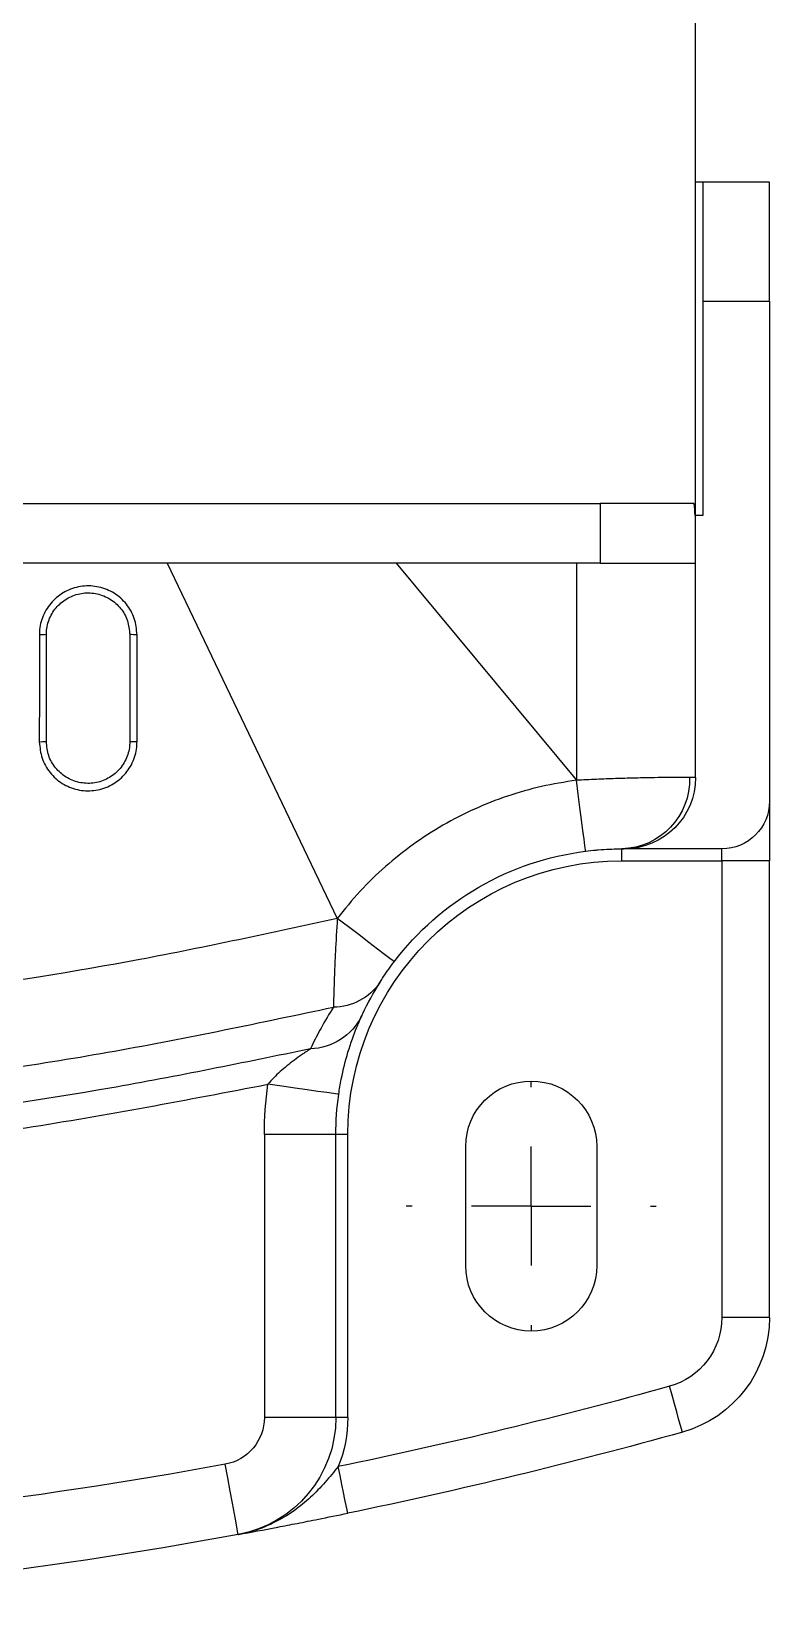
# Model space of a CAD drawing. Header units: inches. Extents: x 12 to 11036, y 8 to 6728.
# Drawn here: x 10890.3 to 10921.3, y 4266 to 4332.2 of the extents above; entities that cross this region are included whole.
import ezdxf

# ---------------------------------------------------------------- set-up
doc = ezdxf.new("R2010")
doc.units = ezdxf.units.IN
doc.header["$MEASUREMENT"] = 0
doc.layers.add('01치수', color=1, linetype='Continuous')

# ---------------------------------------------------------------- blocks, each defined once
blk = doc.blocks.new('SW_CENTERMARKSYMBOL_1')
at = {"layer": '01치수', "color": 0}
for p, q in [((0, 2.5), (0, 2.625)), ((0, 0), (0, 1.25)), ((-2.5, 0), (-2.625, 0)), ((0, 0), (-1.25, 0)), ((0, 0), (0, -1.25)), ((0, 0), (1.25, 0)), ((2.5, 0), (2.625, 0)), ((0, -2.5), (0, -2.625))]:
    blk.add_line(p, q, dxfattribs=at)
blk = doc.blocks.new('A$C114D03CA')
at = {"color": 7, "linetype": 'Continuous', "lineweight": 25}
for p, q in [((-52.619, -14.454), (-52.619, 20.546)), ((-55.719, -5.454), (-55.719, -0.454)), ((-55.719, -0.454), (-52.919, -0.454)), ((-52.919, -0.454), (-52.919, -5.454)), ((-52.919, -0.454), (-52.619, -0.454)), ((-52.919, -5.454), (-55.719, -5.454)), ((-55.719, -5.454), (-55.719, -26.454)), ((-52.919, -5.454), (-52.919, -14.454)), ((-52.919, -14.454), (-52.619, -14.454)), ((-52.619, -16.454), (-52.619, -14.454)), ((-52.614, -14.454), (-52.619, -14.454)), ((-52.614, -14.454), (-52.587, -14.454)), ((-52.538, -13.954), (-48.619, -13.954)), ((-48.619, -13.954), (-48.619, -16.454)), ((57.381, -13.954), (-48.619, -13.954)), ((-48.619, -16.454), (-52.619, -16.454)), ((-52.619, -25.454), (-52.619, -16.454)), ((-48.619, -16.454), (57.381, -16.454)), ((-40.054, -16.454), (-47.619, -25.574)), ((-47.619, -16.454), (-47.619, -25.574)), ((-30.435, -16.454), (-37.578, -31.375)), ((-28.869, -19.454), (-28.869, -23.954)), ((-25.369, -23.954), (-25.369, -19.454)), ((-52.619, -25.454), (-52.369, -25.454)), ((-55.719, -26.454), (-55.719, -28.954)), ((-53.719, -28.454), (-49.619, -28.454)), ((-53.719, -28.954), (-53.719, -28.454)), ((-49.519, -28.454), (-49.619, -28.454)), ((-49.519, -28.954), (-49.519, -28.454)), ((-55.719, -28.954), (-53.719, -28.954)), ((-55.719, -48.132), (-55.719, -28.954)), ((-49.519, -28.954), (-53.719, -28.954)), ((-53.719, -28.954), (-53.719, -48.132)), ((-48.469, -40.954), (-48.469, -45.954)), ((-42.969, -45.954), (-42.969, -40.954)), ((-38.019, -40.454), (-37.519, -40.454)), ((-38.019, -52.328), (-38.019, -40.454)), ((-37.519, -52.328), (-37.519, -40.454)), ((-37.519, -40.454), (-34.519, -40.454)), ((-34.519, -40.454), (-34.519, -52.328)), ((-55.719, -48.132), (-53.719, -48.132)), ((-38.019, -52.328), (-37.519, -52.328)), ((-37.519, -52.328), (-34.519, -52.328))]:
    blk.add_line(p, q, dxfattribs=at)
at = {"color": 7, "linetype": 'Continuous', "lineweight": 25, "flags": 128}
for points in [[(-47.999, -28.55), (-47.992, -28.493), (-47.97, -28.324), (-47.935, -28.049), (-47.888, -27.679), (-47.83, -27.228), (-47.764, -26.713), (-47.693, -26.155), (-47.619, -25.574)], [(-39.966, -33.191), (-39.92, -33.156), (-39.785, -33.052), (-39.564, -32.885), (-39.267, -32.659), (-38.905, -32.384), (-38.492, -32.07), (-38.044, -31.729), (-37.578, -31.375)], [(-37.639, -38.761), (-37.582, -38.753), (-37.413, -38.729), (-37.138, -38.69), (-36.769, -38.637), (-36.319, -38.573), (-35.805, -38.5), (-35.248, -38.42), (-34.669, -38.338)], [(-52.063, -52.948), (-52.052, -52.911), (-52.022, -52.802), (-51.972, -52.624), (-51.905, -52.384), (-51.824, -52.092), (-51.731, -51.759), (-51.63, -51.398), (-51.525, -51.022)], [(-38.021, -56.351), (-38.013, -56.313), (-37.99, -56.202), (-37.953, -56.021), (-37.902, -55.777), (-37.841, -55.48), (-37.771, -55.142), (-37.696, -54.774), (-37.617, -54.392)], [(-33.419, -57.246), (-33.408, -57.189), (-33.378, -57.021), (-33.328, -56.749), (-33.261, -56.382), (-33.179, -55.935), (-33.085, -55.424), (-32.984, -54.871), (-32.879, -54.295)]]:
    blk.add_lwpolyline(points, dxfattribs=at)
at = {"color": 7, "linetype": 'Continuous', "lineweight": 25}
for centre, radius, start, end in [((-29.097, -16.959), 2.505, 268.22862, 275.23518), ((-25.147, -17.424), 2.042, 263.75941, 272.04034), ((-29.096, -21.773), 2.193, 267.9941, 275.9584), ((-25.146, -22.062), 1.905, 263.28406, 272.20261), ((-49.619, -25.454), 3, 180, 270), ((-49.442, -25.527), 2.928, 178.5688, 268.49362), ((-53.719, -26.454), 2, 180, 270), ((-49.519, -40.454), 11.5, 0, 90), ((-49.519, -40.454), 12, 37.2462, 82.72299), ((-37.421, -32.766), 2.334, 213.87189, 270.13218), ((-36.365, -34.356), 2.499, 206.38343, 267.9826), ((-45.719, -40.954), 2.75, 0, 180), ((-49.519, -40.454), 15, 0, 8.10822), ((-49.519, -40.454), 12, 0, 8.10822), ((-45.719, -45.954), 2.75, 180, 0), ((-50.719, -48.132), 5, 180, 254.40829), ((-50.719, -48.132), 3, 180, 254.40829), ((4.381, 149.324), 208, 254.40829, 258.35115), ((-32.519, -52.328), 5.5, 180, 202.0441), ((-32.519, -52.328), 5, 180, 259.63024), ((-32.519, -52.328), 2, 180, 259.63024), ((4.381, 149.324), 210, 254.40829, 258.35115), ((4.381, 149.324), 207, 259.63024, 266.56573), ((4.381, 149.324), 210, 259.63024, 266.61485)]:
    blk.add_arc(centre, radius, start, end, dxfattribs=at)
blk.add_ellipse((-48.619, -15.287), major_axis=(0, 6.667), ratio=0.6, start_param=1.369438, end_param=1.445468, dxfattribs=at)
for points, knots in [([(-29.175, -19.463), (-29.152, -19.232), (-29.107, -18.771), (-28.754, -18.157), (-28.233, -17.69), (-27.582, -17.424), (-26.881, -17.388), (-26.208, -17.586), (-25.638, -17.996), (-25.238, -18.57), (-25.086, -19.091), (-25.077, -19.393), (-25.074, -19.464)], [0, 0, 0, 0, 0.107448, 0.214867, 0.322296, 0.429732, 0.537147, 0.644511, 0.751814, 0.859087, 0.966385, 1, 1, 1, 1]), ([(-25.369, -19.454), (-25.371, -19.392), (-25.379, -19.135), (-25.508, -18.69), (-25.85, -18.2), (-26.336, -17.851), (-26.911, -17.682), (-27.509, -17.713), (-28.064, -17.941), (-28.509, -18.339), (-28.811, -18.863), (-28.849, -19.257), (-28.869, -19.454)], [0, 0, 0, 0, 0.033616, 0.140896, 0.248121, 0.355369, 0.462698, 0.570117, 0.677594, 0.785079, 0.892541, 1, 1, 1, 1]), ([(-29.173, -23.964), (-29.173, -23.764), (-29.174, -22.765), (-29.174, -21.264), (-29.175, -19.964), (-29.175, -19.463)], [0, 0, 0, 0, 0.133223, 0.666117, 1, 1, 1, 1]), ([(-25.074, -19.464), (-25.074, -19.664), (-25.074, -20.664), (-25.073, -22.164), (-25.073, -23.464), (-25.073, -23.965)], [0, 0, 0, 0, 0.133214, 0.66607, 1, 1, 1, 1]), ([(-25.073, -23.965), (-25.096, -24.196), (-25.141, -24.657), (-25.495, -25.271), (-26.016, -25.738), (-26.666, -26.004), (-27.367, -26.04), (-28.04, -25.842), (-28.609, -25.433), (-29.01, -24.859), (-29.161, -24.337), (-29.171, -24.036), (-29.173, -23.964)], [0, 0, 0, 0, 0.1074986, 0.2149812, 0.3224542, 0.4298698, 0.5372114, 0.6444991, 0.7517768, 0.859085, 0.9664453, 1, 1, 1, 1]), ([(-28.869, -23.954), (-28.867, -24.015), (-28.859, -24.272), (-28.73, -24.717), (-28.388, -25.207), (-27.902, -25.556), (-27.327, -25.725), (-26.729, -25.694), (-26.174, -25.467), (-25.729, -25.068), (-25.427, -24.544), (-25.388, -24.151), (-25.369, -23.954)], [0, 0, 0, 0, 0.033553, 0.140891, 0.248162, 0.355402, 0.462667, 0.570007, 0.677445, 0.784956, 0.892478, 1, 1, 1, 1]), ([(-52.369, -25.454), (-52.213, -25.454), (-51.952, -25.454), (-51.354, -25.459), (-50.744, -25.467), (-50.041, -25.482), (-49.271, -25.504), (-48.456, -25.534), (-47.898, -25.561), (-47.619, -25.574)], [0, 0, 0, 0, 0.19635, 0.330196, 0.464041, 0.598263, 0.732485, 0.866242, 1, 1, 1, 1]), ([(-47.619, -25.574), (-47.129, -25.651), (-46.148, -25.805), (-44.715, -26.219), (-43.329, -26.763), (-42.003, -27.444), (-40.751, -28.252), (-39.587, -29.182), (-38.513, -30.216), (-37.89, -30.989), (-37.578, -31.375)], [0, 0, 0, 0, 0.125, 0.25, 0.375, 0.5, 0.625, 0.75, 0.875, 1, 1, 1, 1]), ([(-47.999, -28.55), (-48.149, -28.533), (-48.329, -28.512), (-48.673, -28.482), (-49.028, -28.461), (-49.356, -28.454), (-49.469, -28.454), (-49.519, -28.454)], [0, 0, 0, 0, 0.20459, 0.246447, 0.505761, 0.783959, 1, 1, 1, 1]), ([(-37.578, -31.375), (-34.821, -31.977), (-29.306, -33.181), (-20.939, -34.502), (-12.526, -35.471), (-4.077, -36.05), (4.39, -36.247), (12.856, -36.053), (21.306, -35.475), (29.718, -34.503), (38.084, -33.178), (43.597, -31.964), (46.354, -31.358)], [0, 0, 0, 0, 0.1, 0.2, 0.3, 0.4, 0.5, 0.6, 0.7, 0.8, 0.899999, 1, 1, 1, 1]), ([(-37.578, -31.375), (-37.549, -31.855), (-37.515, -32.431), (-37.479, -33.204), (-37.457, -33.736), (-37.432, -34.492), (-37.422, -34.864), (-37.416, -35.1)], [0, 0, 0, 0, 0.313985, 0.376587, 0.543809, 0.710993, 1, 1, 1, 1]), ([(-39.359, -34.067), (-39.395, -34.011), (-39.473, -33.887), (-39.675, -33.587), (-39.853, -33.341), (-39.953, -33.208), (-39.966, -33.191)], [0, 0, 0, 0, 0.2721538, 0.6021747, 0.9489241, 1, 1, 1, 1]), ([(-38.604, -35.467), (-38.619, -35.435), (-38.831, -34.974), (-39.104, -34.504), (-39.359, -34.067)], [0, 0, 0, 0, 0.069178, 1, 1, 1, 1]), ([(-37.639, -38.761), (-37.673, -38.547), (-37.773, -37.92), (-38.04, -36.894), (-38.308, -36.159), (-38.498, -35.703), (-38.563, -35.557), (-38.604, -35.467)], [0, 0, 0, 0, 0.148351, 0.434927, 0.769768, 0.856352, 1, 1, 1, 1]), ([(46.188, -35.082), (43.91, -35.575), (39.355, -36.561), (31.668, -37.857), (23.135, -38.923), (13.758, -39.623), (5.158, -39.836), (-2.64, -39.688), (-10.419, -39.254), (-18.962, -38.399), (-28.243, -37.041), (-34.359, -35.747), (-37.416, -35.1)], [0, 0, 0, 0, 0.08293, 0.165856, 0.277333, 0.388878, 0.500354, 0.583365, 0.666377, 0.777563, 0.888816, 1, 1, 1, 1]), ([(-37.416, -35.1), (-37.237, -35.394), (-36.903, -35.94), (-36.608, -36.523), (-36.472, -36.814), (-36.453, -36.854)], [0, 0, 0, 0, 0.499443, 0.93116, 1, 1, 1, 1]), ([(-36.453, -36.854), (-33.653, -37.43), (-28.048, -38.582), (-19.549, -39.827), (-11.003, -40.719), (-2.429, -41.219), (6.288, -41.338), (15.136, -41.046), (24.096, -40.328), (32.735, -39.219), (39.774, -38.009), (43.827, -37.14), (45.223, -36.841)], [0, 0, 0, 0, 0.104184, 0.208526, 0.312922, 0.417266, 0.52145, 0.630592, 0.739795, 0.848938, 0.947974, 1, 1, 1, 1]), ([(-36.453, -36.854), (-36.384, -36.899), (-36.269, -36.974), (-35.938, -37.201), (-35.481, -37.54), (-34.996, -37.967), (-34.749, -38.247), (-34.669, -38.338)], [0, 0, 0, 0, 0.120808, 0.200728, 0.544643, 0.850931, 1, 1, 1, 1]), ([(43.432, -38.329), (41.728, -38.673), (38.318, -39.363), (32.659, -40.288), (26.467, -41.122), (19.726, -41.782), (12.955, -42.206), (5.022, -42.42), (-4.057, -42.261), (-14.29, -41.526), (-24.517, -40.283), (-31.285, -38.986), (-34.669, -38.338)], [0, 0, 0, 0, 0.066327, 0.132708, 0.218665, 0.304623, 0.391013, 0.477403, 0.607303, 0.737203, 0.868602, 1, 1, 1, 1]), ([(-33.419, -57.246), (-33.422, -57.246), (-33.958, -57.147), (-34.737, -57.002), (-35.89, -56.779), (-36.864, -56.587), (-37.602, -56.436), (-38.021, -56.351)], [0, 0, 0, 0, 0.002051, 0.404931, 0.585024, 0.764679, 1, 1, 1, 1])]:
    blk.add_open_spline(points, degree=3, knots=knots, dxfattribs=at)
at = {"color": 8, "linetype": 'Continuous', "lineweight": 25}
blk.add_open_spline([(-37.617, -54.392), (-37.438, -54.613), (-36.885, -55.294), (-35.998, -56.138), (-34.896, -56.79), (-34.161, -57.082), (-33.725, -57.177), (-33.628, -57.198)], degree=3, knots=[0, 0, 0, 0, 0.170521, 0.52681, 0.730482, 0.94022, 1, 1, 1, 1], dxfattribs=at)
at = {"layer": '01치수', "xscale": 2, "yscale": 2, "zscale": 2}
blk.add_blockref('SW_CENTERMARKSYMBOL_1', (-45.719, -43.454), dxfattribs=at)

msp = doc.modelspace()

# ---------------------------------------------------------------- block references
at = {"xscale": -1}
msp.add_blockref('A$C114D03CA', (10865.599, 4326.296), dxfattribs=at)

doc.saveas('drawing.dxf')
